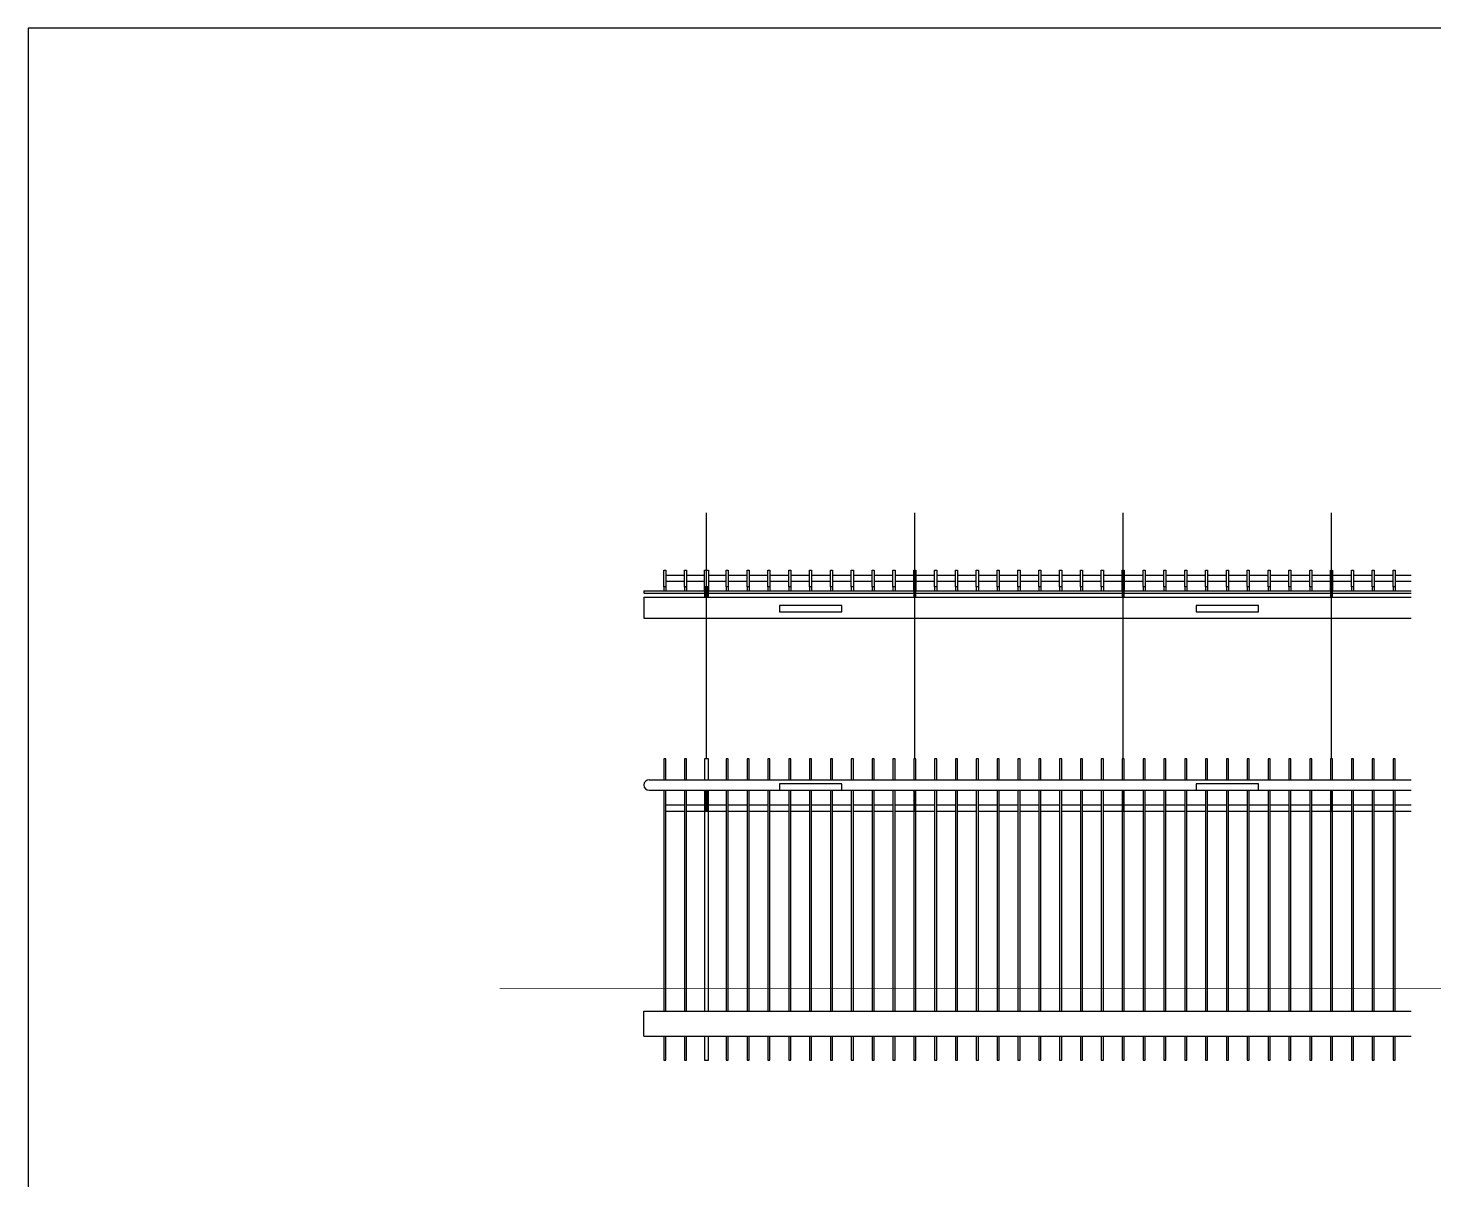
# Model space of a CAD drawing. Extents: x -1831 to 48883, y -18226 to 10907.
# Drawn here: x -1831 to 4915, y -217 to 5309 of the extents above; entities that cross this region are included whole.
import ezdxf

# ---------------------------------------------------------------- set-up
doc = ezdxf.new("R2010")
doc.units = 0
doc.header["$LTSCALE"] = 10
doc.header["$MEASUREMENT"] = 0
doc.linetypes.add('DASH', pattern=[0.35, 0.25, -0.1])
pattern_1 = [(45, (0, 221.0293367570339), (-2.245064030267288, 2.245064030267288), [])]

msp = doc.modelspace()

# ---------------------------------------------------------------- hatches: boundary and pattern name
h = msp.add_hatch()
h.set_pattern_fill('ANSI31', color=8, scale=2)
h.set_pattern_definition([(45, (0, 0), (-2.245064030267288, 2.245064030267288), [])])
h.paths.add_polyline_path([(1433.672334944149, 2628.628134512879), (1413.672334944149, 2628.628134512879), (1413.672334944149, 2578.628134512879), (1433.672334944149, 2578.628134512879)])
h = msp.add_hatch()
h.set_pattern_fill('ANSI31', color=8, scale=2)
h.set_pattern_definition([(45, (1000, 0), (-2.245064030267288, 2.245064030267288), [])])
h.paths.add_polyline_path([(2428.672334944149, 2628.628134512879), (2418.672334944149, 2628.628134512879), (2418.672334944149, 2578.628134512879), (2428.672334944149, 2578.628134512879)])
h = msp.add_hatch()
h.set_pattern_fill('ANSI31', color=8, scale=2)
h.set_pattern_definition([(45, (2000, 0), (-2.245064030267288, 2.245064030267288), [])])
h.paths.add_polyline_path([(3428.672334944149, 2628.628134512879), (3418.672334944149, 2628.628134512879), (3418.672334944149, 2578.628134512879), (3428.672334944149, 2578.628134512879)])
h = msp.add_hatch()
h.set_pattern_fill('ANSI31', color=8, scale=2)
h.set_pattern_definition([(45, (3000, 0), (-2.245064030267288, 2.245064030267288), [])])
h.paths.add_polyline_path([(4428.672334944149, 2628.628134512879), (4418.672334944149, 2628.628134512879), (4418.672334944149, 2578.628134512879), (4428.672334944149, 2578.628134512879)])
h = msp.add_hatch()
h.set_pattern_fill('ANSI31', color=8, scale=2)
h.set_pattern_definition(pattern_1)
h.paths.add_polyline_path([(1413.672334944149, 1652.783600692787), (1433.672334944149, 1652.783600692787), (1433.672334944149, 1552.783600692786), (1413.672334944149, 1552.783600692786)])
h = msp.add_hatch()
h.set_pattern_fill('ANSI31', color=8, scale=2)
h.set_pattern_definition(pattern_1)
h.paths.add_polyline_path([(2418.672334944149, 1652.783600692787), (2428.672334944149, 1652.783600692787), (2428.672334944149, 1552.783600692786), (2418.672334944149, 1552.783600692786)])
h = msp.add_hatch()
h.set_pattern_fill('ANSI31', color=8, scale=2)
h.set_pattern_definition(pattern_1)
h.paths.add_polyline_path([(3418.672334944149, 1652.783600692787), (3428.672334944149, 1652.783600692787), (3428.672334944149, 1552.783600692786), (3418.672334944149, 1552.783600692786)])
h = msp.add_hatch()
h.set_pattern_fill('ANSI31', color=8, scale=2)
h.set_pattern_definition([(45, (1000, 221.0293367570339), (-2.245064030267288, 2.245064030267288), [])])
h.paths.add_polyline_path([(4418.672334944149, 1652.783600692787), (4428.672334944149, 1652.783600692787), (4428.672334944149, 1552.783600692786), (4418.672334944149, 1552.783600692786)])

# ---------------------------------------------------------------- linework, layer by layer
msp.add_lwpolyline([(34395.74510664646, 5309.003172684221), (-1831.379536391942, 5309.003172684221), (-1831.379536391942, -5742.102019984086), (34395.74510664646, -5742.102019984086)], close=True)
at = {"color": 8, "linetype": 'DASH'}
for points in [[(1423.672334944149, 1802.783600692786), (1423.672334944149, 2984.292546722165)], [(2423.672334944149, 1802.783600692786), (2423.672334944149, 2984.292546722165)], [(3423.672334944149, 1802.783600692786), (3423.672334944149, 2984.292546722165)], [(4423.672334944149, 1802.783600692786), (4423.672334944149, 2984.292546722165)], [(1123.672334944149, 2608.628134512879), (1413.672334944149, 2608.628134512879)], [(1123.672334944149, 2608.628134512879), (1123.672334944149, 2598.628134512879)], [(1123.672334944149, 2598.628134512879), (1413.672334944149, 2598.628134512879)], [(1433.672334944149, 2608.628134512879), (2418.672334944149, 2608.628134512879)], [(1433.672334944149, 2598.628134512879), (2418.672334944149, 2598.628134512879)], [(2428.672334944149, 2608.628134512879), (3418.672334944149, 2608.628134512879)], [(2428.672334944149, 2598.628134512879), (3418.672334944149, 2598.628134512879)], [(3428.672334944149, 2608.628134512879), (4418.672334944149, 2608.628134512879)], [(3428.672334944149, 2598.628134512879), (4418.672334944149, 2598.628134512879)], [(4428.672334944149, 2608.628134512879), (4805.210607190691, 2608.628134512879)], [(4428.672334944149, 2598.628134512879), (4805.210607190691, 2598.628134512879)]]:
    msp.add_lwpolyline(points, dxfattribs=at)
at = {"color": 6}
for points in [[(1218.672334944149, 2708.628134512879), (1228.672334944149, 2708.628134512879), (1228.672334944149, 2628.628134512879), (1218.672334944149, 2628.628134512879)], [(1318.672334944149, 2708.628134512879), (1328.672334944149, 2708.628134512879), (1328.672334944149, 2628.628134512879), (1318.672334944149, 2628.628134512879)], [(1518.672334944149, 2708.628134512879), (1528.672334944149, 2708.628134512879), (1528.672334944149, 2628.628134512879), (1518.672334944149, 2628.628134512879)], [(1618.672334944149, 2708.628134512879), (1628.672334944149, 2708.628134512879), (1628.672334944149, 2628.628134512879), (1618.672334944149, 2628.628134512879)], [(1718.672334944149, 2708.628134512879), (1728.672334944149, 2708.628134512879), (1728.672334944149, 2628.628134512879), (1718.672334944149, 2628.628134512879)], [(1818.672334944149, 2708.628134512879), (1828.672334944149, 2708.628134512879), (1828.672334944149, 2628.628134512879), (1818.672334944149, 2628.628134512879)], [(1918.672334944149, 2708.628134512879), (1928.672334944149, 2708.628134512879), (1928.672334944149, 2628.628134512879), (1918.672334944149, 2628.628134512879)], [(2018.672334944149, 2708.628134512879), (2028.672334944149, 2708.628134512879), (2028.672334944149, 2628.628134512879), (2018.672334944149, 2628.628134512879)], [(2118.672334944149, 2708.628134512879), (2128.672334944149, 2708.628134512879), (2128.672334944149, 2628.628134512879), (2118.672334944149, 2628.628134512879)], [(2218.672334944149, 2708.628134512879), (2228.672334944149, 2708.628134512879), (2228.672334944149, 2628.628134512879), (2218.672334944149, 2628.628134512879)], [(2318.672334944149, 2708.628134512879), (2328.672334944149, 2708.628134512879), (2328.672334944149, 2628.628134512879), (2318.672334944149, 2628.628134512879)], [(2518.672334944149, 2708.628134512879), (2528.672334944149, 2708.628134512879), (2528.672334944149, 2628.628134512879), (2518.672334944149, 2628.628134512879)], [(2618.672334944149, 2708.628134512879), (2628.672334944149, 2708.628134512879), (2628.672334944149, 2628.628134512879), (2618.672334944149, 2628.628134512879)], [(2718.672334944149, 2708.628134512879), (2728.672334944149, 2708.628134512879), (2728.672334944149, 2628.628134512879), (2718.672334944149, 2628.628134512879)], [(2818.672334944149, 2708.628134512879), (2828.672334944149, 2708.628134512879), (2828.672334944149, 2628.628134512879), (2818.672334944149, 2628.628134512879)], [(2918.672334944149, 2708.628134512879), (2928.672334944149, 2708.628134512879), (2928.672334944149, 2628.628134512879), (2918.672334944149, 2628.628134512879)], [(3018.672334944149, 2708.628134512879), (3028.672334944149, 2708.628134512879), (3028.672334944149, 2628.628134512879), (3018.672334944149, 2628.628134512879)], [(3118.672334944149, 2708.628134512879), (3128.672334944149, 2708.628134512879), (3128.672334944149, 2628.628134512879), (3118.672334944149, 2628.628134512879)], [(3218.672334944149, 2708.628134512879), (3228.672334944149, 2708.628134512879), (3228.672334944149, 2628.628134512879), (3218.672334944149, 2628.628134512879)], [(3318.672334944149, 2708.628134512879), (3328.672334944149, 2708.628134512879), (3328.672334944149, 2628.628134512879), (3318.672334944149, 2628.628134512879)], [(3518.672334944149, 2708.628134512879), (3528.672334944149, 2708.628134512879), (3528.672334944149, 2628.628134512879), (3518.672334944149, 2628.628134512879)], [(3618.672334944149, 2708.628134512879), (3628.672334944149, 2708.628134512879), (3628.672334944149, 2628.628134512879), (3618.672334944149, 2628.628134512879)], [(3718.672334944149, 2708.628134512879), (3728.672334944149, 2708.628134512879), (3728.672334944149, 2628.628134512879), (3718.672334944149, 2628.628134512879)], [(3818.672334944149, 2708.628134512879), (3828.672334944149, 2708.628134512879), (3828.672334944149, 2628.628134512879), (3818.672334944149, 2628.628134512879)], [(3918.672334944149, 2708.628134512879), (3928.672334944149, 2708.628134512879), (3928.672334944149, 2628.628134512879), (3918.672334944149, 2628.628134512879)], [(4018.672334944149, 2708.628134512879), (4028.672334944149, 2708.628134512879), (4028.672334944149, 2628.628134512879), (4018.672334944149, 2628.628134512879)], [(4118.672334944149, 2708.628134512879), (4128.672334944149, 2708.628134512879), (4128.672334944149, 2628.628134512879), (4118.672334944149, 2628.628134512879)], [(4218.672334944149, 2708.628134512879), (4228.672334944149, 2708.628134512879), (4228.672334944149, 2628.628134512879), (4218.672334944149, 2628.628134512879)], [(4318.672334944149, 2708.628134512879), (4328.672334944149, 2708.628134512879), (4328.672334944149, 2628.628134512879), (4318.672334944149, 2628.628134512879)], [(4518.672334944149, 2708.628134512879), (4528.672334944149, 2708.628134512879), (4528.672334944149, 2628.628134512879), (4518.672334944149, 2628.628134512879)], [(4618.672334944149, 2708.628134512879), (4628.672334944149, 2708.628134512879), (4628.672334944149, 2628.628134512879), (4618.672334944149, 2628.628134512879)], [(4718.672334944149, 2708.628134512879), (4728.672334944149, 2708.628134512879), (4728.672334944149, 2628.628134512879), (4718.672334944149, 2628.628134512879)], [(1433.672334944149, 2628.628134512879), (1413.672334944149, 2628.628134512879), (1413.672334944149, 2578.628134512879), (1433.672334944149, 2578.628134512879)], [(2428.672334944149, 2628.628134512879), (2418.672334944149, 2628.628134512879), (2418.672334944149, 2578.628134512879), (2428.672334944149, 2578.628134512879)], [(3428.672334944149, 2628.628134512879), (3418.672334944149, 2628.628134512879), (3418.672334944149, 2578.628134512879), (3428.672334944149, 2578.628134512879)], [(4428.672334944149, 2628.628134512879), (4418.672334944149, 2628.628134512879), (4418.672334944149, 2578.628134512879), (4428.672334944149, 2578.628134512879)]]:
    msp.add_lwpolyline(points, close=True, dxfattribs=at)
for points in [[(1413.672334944149, 2608.628134512879), (1413.672334944149, 2708.628134512879), (1433.672334944149, 2708.628134512879), (1433.672334944149, 2608.628134512879)], [(2418.672334944149, 2608.628134512879), (2418.672334944149, 2708.628134512879), (2428.672334944149, 2708.628134512879), (2428.672334944149, 2608.628134512879)], [(3418.672334944149, 2608.628134512879), (3418.672334944149, 2708.628134512879), (3428.672334944149, 2708.628134512879), (3428.672334944149, 2608.628134512879)], [(4418.672334944149, 2608.628134512879), (4418.672334944149, 2708.628134512879), (4428.672334944149, 2708.628134512879), (4428.672334944149, 2608.628134512879)], [(1123.672334944149, 2578.628134512879), (4805.210607190691, 2578.628134512879)], [(1123.672334944149, 2578.628134512879), (1123.672334944149, 2478.628134512879)], [(1318.672334944149, 2628.628134512879), (1328.672334944149, 2628.628134512879)], [(1413.672334944149, 2628.628134512879), (1433.672334944149, 2628.628134512879)], [(2418.672334944149, 2628.628134512879), (2428.672334944149, 2628.628134512879)], [(3418.672334944149, 2628.628134512879), (3428.672334944149, 2628.628134512879)], [(3418.672334944149, 2628.628134512879), (3428.672334944149, 2628.628134512879)], [(4418.672334944149, 2628.628134512879), (4428.672334944149, 2628.628134512879)], [(4418.672334944149, 2628.628134512879), (4428.672334944149, 2628.628134512879)], [(1123.672334944149, 2478.628134512879), (4805.210607190691, 2478.628134512879)], [(1228.672334944149, 1702.783600692786), (1228.672334944149, 1802.783600692786), (1218.672334944149, 1802.783600692786), (1218.672334944149, 1702.783600692786)], [(1328.672334944149, 1702.783600692786), (1328.672334944149, 1802.783600692786), (1318.672334944149, 1802.783600692786), (1318.672334944149, 1702.783600692786)], [(1433.672334944149, 1702.783600692786), (1433.672334944149, 1802.783600692786), (1413.672334944149, 1802.783600692786), (1413.672334944149, 1702.783600692786)], [(1528.672334944149, 1702.783600692786), (1528.672334944149, 1802.783600692786), (1518.672334944149, 1802.783600692786), (1518.672334944149, 1702.783600692786)], [(1628.672334944149, 1702.783600692786), (1628.672334944149, 1802.783600692786), (1618.672334944149, 1802.783600692786), (1618.672334944149, 1702.783600692786)], [(1728.672334944149, 1702.783600692786), (1728.672334944149, 1802.783600692786), (1718.672334944149, 1802.783600692786), (1718.672334944149, 1702.783600692786)], [(1828.672334944149, 1702.783600692786), (1828.672334944149, 1802.783600692786), (1818.672334944149, 1802.783600692786), (1818.672334944149, 1702.783600692786)], [(1928.672334944149, 1702.783600692786), (1928.672334944149, 1802.783600692786), (1918.672334944149, 1802.783600692786), (1918.672334944149, 1702.783600692786)], [(2028.672334944149, 1702.783600692786), (2028.672334944149, 1802.783600692786), (2018.672334944149, 1802.783600692786), (2018.672334944149, 1702.783600692786)], [(2128.672334944149, 1702.783600692786), (2128.672334944149, 1802.783600692786), (2118.672334944149, 1802.783600692786), (2118.672334944149, 1702.783600692786)], [(2228.672334944149, 1702.783600692786), (2228.672334944149, 1802.783600692786), (2218.672334944149, 1802.783600692786), (2218.672334944149, 1702.783600692786)], [(2328.672334944149, 1702.783600692786), (2328.672334944149, 1802.783600692786), (2318.672334944149, 1802.783600692786), (2318.672334944149, 1702.783600692786)], [(2428.672334944149, 1702.783600692786), (2428.672334944149, 1802.783600692786), (2418.672334944149, 1802.783600692786), (2418.672334944149, 1702.783600692786)], [(2528.672334944149, 1702.783600692786), (2528.672334944149, 1802.783600692786), (2518.672334944149, 1802.783600692786), (2518.672334944149, 1702.783600692786)], [(2628.672334944149, 1702.783600692786), (2628.672334944149, 1802.783600692786), (2618.672334944149, 1802.783600692786), (2618.672334944149, 1702.783600692786)], [(2728.672334944149, 1702.783600692786), (2728.672334944149, 1802.783600692786), (2718.672334944149, 1802.783600692786), (2718.672334944149, 1702.783600692786)], [(2828.672334944149, 1702.783600692786), (2828.672334944149, 1802.783600692786), (2818.672334944149, 1802.783600692786), (2818.672334944149, 1702.783600692786)], [(2928.672334944149, 1702.783600692786), (2928.672334944149, 1802.783600692786), (2918.672334944149, 1802.783600692786), (2918.672334944149, 1702.783600692786)], [(3028.672334944149, 1702.783600692786), (3028.672334944149, 1802.783600692786), (3018.672334944149, 1802.783600692786), (3018.672334944149, 1702.783600692786)], [(3128.672334944149, 1702.783600692786), (3128.672334944149, 1802.783600692786), (3118.672334944149, 1802.783600692786), (3118.672334944149, 1702.783600692786)], [(3228.672334944149, 1702.783600692786), (3228.672334944149, 1802.783600692786), (3218.672334944149, 1802.783600692786), (3218.672334944149, 1702.783600692786)], [(3328.672334944149, 1702.783600692786), (3328.672334944149, 1802.783600692786), (3318.672334944149, 1802.783600692786), (3318.672334944149, 1702.783600692786)], [(3428.672334944149, 1702.783600692786), (3428.672334944149, 1802.783600692786), (3418.672334944149, 1802.783600692786), (3418.672334944149, 1702.783600692786)], [(3528.672334944149, 1702.783600692786), (3528.672334944149, 1802.783600692786), (3518.672334944149, 1802.783600692786), (3518.672334944149, 1702.783600692786)], [(3628.672334944149, 1702.783600692786), (3628.672334944149, 1802.783600692786), (3618.672334944149, 1802.783600692786), (3618.672334944149, 1702.783600692786)], [(3728.672334944149, 1702.783600692786), (3728.672334944149, 1802.783600692786), (3718.672334944149, 1802.783600692786), (3718.672334944149, 1702.783600692786)], [(3828.672334944149, 1702.783600692786), (3828.672334944149, 1802.783600692786), (3818.672334944149, 1802.783600692786), (3818.672334944149, 1702.783600692786)], [(3928.672334944149, 1702.783600692786), (3928.672334944149, 1802.783600692786), (3918.672334944149, 1802.783600692786), (3918.672334944149, 1702.783600692786)], [(4028.672334944149, 1702.783600692786), (4028.672334944149, 1802.783600692786), (4018.672334944149, 1802.783600692786), (4018.672334944149, 1702.783600692786)], [(4128.672334944149, 1702.783600692786), (4128.672334944149, 1802.783600692786), (4118.672334944149, 1802.783600692786), (4118.672334944149, 1702.783600692786)], [(4228.672334944149, 1702.783600692786), (4228.672334944149, 1802.783600692786), (4218.672334944149, 1802.783600692786), (4218.672334944149, 1702.783600692786)], [(4328.672334944149, 1702.783600692786), (4328.672334944149, 1802.783600692786), (4318.672334944149, 1802.783600692786), (4318.672334944149, 1702.783600692786)], [(4428.672334944149, 1702.783600692786), (4428.672334944149, 1802.783600692786), (4418.672334944149, 1802.783600692786), (4418.672334944149, 1702.783600692786)], [(4528.672334944149, 1702.783600692786), (4528.672334944149, 1802.783600692786), (4518.672334944149, 1802.783600692786), (4518.672334944149, 1702.783600692786)], [(4628.672334944149, 1702.783600692786), (4628.672334944149, 1802.783600692786), (4618.672334944149, 1802.783600692786), (4618.672334944149, 1702.783600692786)], [(4728.672334944149, 1702.783600692786), (4728.672334944149, 1802.783600692786), (4718.672334944149, 1802.783600692786), (4718.672334944149, 1702.783600692786)], [(1148.672334944149, 1702.783600692786), (4805.210607190691, 1702.783600692786)], [(1148.672334944149, 1652.783600692786), (4805.210607190691, 1652.783600692786)], [(1218.672334944149, 1652.783600692786), (1218.672334944149, 592.7836006927864)], [(1228.672334944149, 592.7836006927864), (1228.672334944149, 1652.783600692786)], [(1318.672334944149, 1652.783600692786), (1318.672334944149, 592.7836006927864)], [(1328.672334944149, 592.7836006927864), (1328.672334944149, 1652.783600692786)], [(1413.672334944149, 1652.783600692786), (1413.672334944149, 592.7836006927864)], [(1433.672334944149, 592.7836006927864), (1433.672334944149, 1652.783600692786)], [(1518.672334944149, 1652.783600692786), (1518.672334944149, 592.7836006927864)], [(1528.672334944149, 592.7836006927864), (1528.672334944149, 1652.783600692786)], [(1618.672334944149, 1652.783600692786), (1618.672334944149, 592.7836006927864)], [(1628.672334944149, 592.7836006927864), (1628.672334944149, 1652.783600692786)], [(1718.672334944149, 1652.783600692786), (1718.672334944149, 592.7836006927864)], [(1728.672334944149, 592.7836006927864), (1728.672334944149, 1652.783600692786)], [(1818.672334944149, 1652.783600692786), (1818.672334944149, 592.7836006927864)], [(1828.672334944149, 592.7836006927864), (1828.672334944149, 1652.783600692786)], [(1918.672334944149, 1652.783600692786), (1918.672334944149, 592.7836006927864)], [(1928.672334944149, 592.7836006927864), (1928.672334944149, 1652.783600692786)], [(2018.672334944149, 1652.783600692786), (2018.672334944149, 592.7836006927864)], [(2028.672334944149, 592.7836006927864), (2028.672334944149, 1652.783600692786)], [(2118.672334944149, 1652.783600692786), (2118.672334944149, 592.7836006927864)], [(2128.672334944149, 592.7836006927864), (2128.672334944149, 1652.783600692786)], [(2218.672334944149, 1652.783600692786), (2218.672334944149, 592.7836006927864)], [(2228.672334944149, 592.7836006927864), (2228.672334944149, 1652.783600692786)], [(2318.672334944149, 1652.783600692786), (2318.672334944149, 592.7836006927864)], [(2328.672334944149, 592.7836006927864), (2328.672334944149, 1652.783600692786)], [(2418.672334944149, 1652.783600692786), (2418.672334944149, 592.7836006927864)], [(2428.672334944149, 592.7836006927864), (2428.672334944149, 1652.783600692786)], [(2518.672334944149, 1652.783600692786), (2518.672334944149, 592.7836006927864)], [(2528.672334944149, 592.7836006927864), (2528.672334944149, 1652.783600692786)], [(2618.672334944149, 1652.783600692786), (2618.672334944149, 592.7836006927864)], [(2628.672334944149, 592.7836006927864), (2628.672334944149, 1652.783600692786)], [(2718.672334944149, 1652.783600692786), (2718.672334944149, 592.7836006927864)], [(2728.672334944149, 592.7836006927864), (2728.672334944149, 1652.783600692786)], [(2818.672334944149, 1652.783600692786), (2818.672334944149, 592.7836006927864)], [(2828.672334944149, 592.7836006927864), (2828.672334944149, 1652.783600692786)], [(2918.672334944149, 1652.783600692786), (2918.672334944149, 592.7836006927864)], [(2928.672334944149, 592.7836006927864), (2928.672334944149, 1652.783600692786)], [(3018.672334944149, 1652.783600692786), (3018.672334944149, 592.7836006927864)], [(3028.672334944149, 592.7836006927864), (3028.672334944149, 1652.783600692786)], [(3118.672334944149, 1652.783600692786), (3118.672334944149, 592.7836006927864)], [(3128.672334944149, 592.7836006927864), (3128.672334944149, 1652.783600692786)], [(3218.672334944149, 1652.783600692786), (3218.672334944149, 592.7836006927864)], [(3228.672334944149, 592.7836006927864), (3228.672334944149, 1652.783600692786)], [(3318.672334944149, 1652.783600692786), (3318.672334944149, 592.7836006927864)], [(3328.672334944149, 592.7836006927864), (3328.672334944149, 1652.783600692786)], [(3418.672334944149, 1652.783600692786), (3418.672334944149, 592.7836006927864)], [(3428.672334944149, 592.7836006927864), (3428.672334944149, 1652.783600692786)], [(3518.672334944149, 1652.783600692786), (3518.672334944149, 592.7836006927864)], [(3528.672334944149, 592.7836006927864), (3528.672334944149, 1652.783600692786)], [(3618.672334944149, 1652.783600692786), (3618.672334944149, 592.7836006927864)], [(3628.672334944149, 592.7836006927864), (3628.672334944149, 1652.783600692786)], [(3718.672334944149, 1652.783600692786), (3718.672334944149, 592.7836006927864)], [(3728.672334944149, 592.7836006927864), (3728.672334944149, 1652.783600692786)], [(3818.672334944149, 1652.783600692786), (3818.672334944149, 592.7836006927864)], [(3828.672334944149, 592.7836006927864), (3828.672334944149, 1652.783600692786)], [(3918.672334944149, 1652.783600692786), (3918.672334944149, 592.7836006927864)], [(3928.672334944149, 592.7836006927864), (3928.672334944149, 1652.783600692786)], [(4018.672334944149, 1652.783600692786), (4018.672334944149, 592.7836006927864)], [(4028.672334944149, 592.7836006927864), (4028.672334944149, 1652.783600692786)], [(4118.672334944149, 1652.783600692786), (4118.672334944149, 592.7836006927864)], [(4128.672334944149, 592.7836006927864), (4128.672334944149, 1652.783600692786)], [(4218.672334944149, 1652.783600692786), (4218.672334944149, 592.7836006927864)], [(4228.672334944149, 592.7836006927864), (4228.672334944149, 1652.783600692786)], [(4318.672334944149, 1652.783600692786), (4318.672334944149, 592.7836006927864)], [(4328.672334944149, 592.7836006927864), (4328.672334944149, 1652.783600692786)], [(4418.672334944149, 1652.783600692786), (4418.672334944149, 592.7836006927864)], [(4428.672334944149, 592.7836006927864), (4428.672334944149, 1652.783600692786)], [(4518.672334944149, 1652.783600692786), (4518.672334944149, 592.7836006927864)], [(4528.672334944149, 592.7836006927864), (4528.672334944149, 1652.783600692786)], [(4618.672334944149, 1652.783600692786), (4618.672334944149, 592.7836006927864)], [(4628.672334944149, 592.7836006927864), (4628.672334944149, 1652.783600692786)], [(4718.672334944149, 1652.783600692786), (4718.672334944149, 592.7836006927864)], [(4728.672334944149, 592.7836006927864), (4728.672334944149, 1652.783600692786)], [(1228.672334944149, 1582.783600692786), (1318.672334944149, 1582.783600692786)], [(1228.672334944149, 1552.783600692786), (1318.672334944149, 1552.783600692786)], [(1328.672334944149, 1582.783600692786), (1413.672334944149, 1582.783600692786)], [(1328.672334944149, 1552.783600692786), (1518.672334944149, 1552.783600692786)], [(1433.672334944149, 1582.783600692786), (1518.672334944149, 1582.783600692786)], [(1528.672334944149, 1582.783600692786), (1618.672334944149, 1582.783600692786)], [(1528.672334944149, 1552.783600692786), (1618.672334944149, 1552.783600692786)], [(1628.672334944149, 1582.783600692786), (1718.672334944149, 1582.783600692786)], [(1628.672334944149, 1552.783600692786), (1718.672334944149, 1552.783600692786)], [(1728.672334944149, 1582.783600692786), (1818.672334944149, 1582.783600692786)], [(1728.672334944149, 1552.783600692786), (1818.672334944149, 1552.783600692786)], [(1828.672334944149, 1582.783600692786), (1918.672334944149, 1582.783600692786)], [(1828.672334944149, 1552.783600692786), (1918.672334944149, 1552.783600692786)], [(1928.672334944149, 1582.783600692786), (2018.672334944149, 1582.783600692786)], [(1928.672334944149, 1552.783600692786), (2018.672334944149, 1552.783600692786)], [(2028.672334944149, 1582.783600692786), (2118.672334944149, 1582.783600692786)], [(2028.672334944149, 1552.783600692786), (2118.672334944149, 1552.783600692786)], [(2128.672334944149, 1582.783600692786), (2218.672334944149, 1582.783600692786)], [(2128.672334944149, 1552.783600692786), (2218.672334944149, 1552.783600692786)], [(2228.672334944149, 1582.783600692786), (2318.672334944149, 1582.783600692786)], [(2228.672334944149, 1552.783600692786), (2318.672334944149, 1552.783600692786)], [(2328.672334944149, 1582.783600692786), (2418.672334944149, 1582.783600692786)], [(2328.672334944149, 1552.783600692786), (2518.672334944149, 1552.783600692786)], [(2428.672334944149, 1582.783600692786), (2518.672334944149, 1582.783600692786)], [(2528.672334944149, 1582.783600692786), (2618.672334944149, 1582.783600692786)], [(2528.672334944149, 1552.783600692786), (2618.672334944149, 1552.783600692786)], [(2628.672334944149, 1582.783600692786), (2718.672334944149, 1582.783600692786)], [(2628.672334944149, 1552.783600692786), (2718.672334944149, 1552.783600692786)], [(2728.672334944149, 1582.783600692786), (2818.672334944149, 1582.783600692786)], [(2728.672334944149, 1552.783600692786), (2818.672334944149, 1552.783600692786)], [(2828.672334944149, 1582.783600692786), (2918.672334944149, 1582.783600692786)], [(2828.672334944149, 1552.783600692786), (2918.672334944149, 1552.783600692786)], [(2928.672334944149, 1582.783600692786), (3018.672334944149, 1582.783600692786)], [(2928.672334944149, 1552.783600692786), (3018.672334944149, 1552.783600692786)], [(3028.672334944149, 1582.783600692786), (3118.672334944149, 1582.783600692786)], [(3028.672334944149, 1552.783600692786), (3118.672334944149, 1552.783600692786)], [(3128.672334944149, 1582.783600692786), (3218.672334944149, 1582.783600692786)], [(3128.672334944149, 1552.783600692786), (3218.672334944149, 1552.783600692786)], [(3228.672334944149, 1582.783600692786), (3318.672334944149, 1582.783600692786)], [(3228.672334944149, 1552.783600692786), (3318.672334944149, 1552.783600692786)], [(3328.672334944149, 1582.783600692786), (3418.672334944149, 1582.783600692786)], [(3328.672334944149, 1552.783600692786), (3518.672334944149, 1552.783600692786)], [(3428.672334944149, 1582.783600692786), (3518.672334944149, 1582.783600692786)], [(3528.672334944149, 1582.783600692786), (3618.672334944149, 1582.783600692786)], [(3528.672334944149, 1552.783600692786), (3618.672334944149, 1552.783600692786)], [(3628.672334944149, 1582.783600692786), (3718.672334944149, 1582.783600692786)], [(3628.672334944149, 1552.783600692786), (3718.672334944149, 1552.783600692786)], [(3728.672334944149, 1582.783600692786), (3818.672334944149, 1582.783600692786)], [(3728.672334944149, 1552.783600692786), (3818.672334944149, 1552.783600692786)], [(3828.672334944149, 1582.783600692786), (3918.672334944149, 1582.783600692786)], [(3828.672334944149, 1552.783600692786), (3918.672334944149, 1552.783600692786)], [(3928.672334944149, 1582.783600692786), (4018.672334944149, 1582.783600692786)], [(3928.672334944149, 1552.783600692786), (4018.672334944149, 1552.783600692786)], [(4028.672334944149, 1582.783600692786), (4118.672334944149, 1582.783600692786)], [(4028.672334944149, 1552.783600692786), (4118.672334944149, 1552.783600692786)], [(4128.672334944149, 1582.783600692786), (4218.672334944149, 1582.783600692786)], [(4128.672334944149, 1552.783600692786), (4218.672334944149, 1552.783600692786)], [(4228.672334944149, 1582.783600692786), (4318.672334944149, 1582.783600692786)], [(4228.672334944149, 1552.783600692786), (4318.672334944149, 1552.783600692786)], [(4328.672334944149, 1582.783600692786), (4418.672334944149, 1582.783600692786)], [(4328.672334944149, 1552.783600692786), (4428.672334944149, 1552.783600692786)], [(4428.672334944149, 1582.783600692786), (4518.672334944149, 1582.783600692786)], [(4428.672334944149, 1552.783600692786), (4518.672334944149, 1552.783600692786)], [(4528.672334944149, 1582.783600692786), (4618.672334944149, 1582.783600692786)], [(4528.672334944149, 1552.783600692786), (4618.672334944149, 1552.783600692786)], [(4628.672334944149, 1582.783600692786), (4718.672334944149, 1582.783600692786)], [(4628.672334944149, 1552.783600692786), (4718.672334944149, 1552.783600692786)], [(4728.672334944149, 1582.783600692786), (4805.210607190691, 1582.783600692786)], [(4728.672334944149, 1552.783600692786), (4805.210607190691, 1552.783600692786)], [(1123.672334944149, 592.7836006927864), (4805.210607190691, 592.7836006927864)], [(1123.672334944149, 472.7836006927864), (1123.672334944149, 592.7836006927864)], [(1123.672334944149, 472.7836006927864), (4805.210607190691, 472.7836006927864)], [(1218.672334944149, 472.7836006927864), (1218.672334944149, 357.7836006927864), (1228.672334944149, 357.7836006927864), (1228.672334944149, 472.7836006927864)], [(1318.672334944149, 472.7836006927864), (1318.672334944149, 357.7836006927864), (1328.672334944149, 357.7836006927864), (1328.672334944149, 472.7836006927864)], [(1413.672334944149, 472.7836006927864), (1413.672334944149, 357.7836006927864), (1433.672334944149, 357.7836006927864), (1433.672334944149, 472.7836006927864)], [(1518.672334944149, 472.7836006927864), (1518.672334944149, 357.7836006927864), (1528.672334944149, 357.7836006927864), (1528.672334944149, 472.7836006927864)], [(1618.672334944149, 472.7836006927864), (1618.672334944149, 357.7836006927864), (1628.672334944149, 357.7836006927864), (1628.672334944149, 472.7836006927864)], [(1718.672334944149, 472.7836006927864), (1718.672334944149, 357.7836006927864), (1728.672334944149, 357.7836006927864), (1728.672334944149, 472.7836006927864)], [(1818.672334944149, 472.7836006927864), (1818.672334944149, 357.7836006927864), (1828.672334944149, 357.7836006927864), (1828.672334944149, 472.7836006927864)], [(1918.672334944149, 472.7836006927864), (1918.672334944149, 357.7836006927864), (1928.672334944149, 357.7836006927864), (1928.672334944149, 472.7836006927864)], [(2018.672334944149, 472.7836006927864), (2018.672334944149, 357.7836006927864), (2028.672334944149, 357.7836006927864), (2028.672334944149, 472.7836006927864)], [(2118.672334944149, 472.7836006927864), (2118.672334944149, 357.7836006927864), (2128.672334944149, 357.7836006927864), (2128.672334944149, 472.7836006927864)], [(2218.672334944149, 472.7836006927864), (2218.672334944149, 357.7836006927864), (2228.672334944149, 357.7836006927864), (2228.672334944149, 472.7836006927864)], [(2318.672334944149, 472.7836006927864), (2318.672334944149, 357.7836006927864), (2328.672334944149, 357.7836006927864), (2328.672334944149, 472.7836006927864)], [(2418.672334944149, 472.7836006927864), (2418.672334944149, 357.7836006927864), (2428.672334944149, 357.7836006927864), (2428.672334944149, 472.7836006927864)], [(2518.672334944149, 472.7836006927864), (2518.672334944149, 357.7836006927864), (2528.672334944149, 357.7836006927864), (2528.672334944149, 472.7836006927864)], [(2618.672334944149, 472.7836006927864), (2618.672334944149, 357.7836006927864), (2628.672334944149, 357.7836006927864), (2628.672334944149, 472.7836006927864)], [(2718.672334944149, 472.7836006927864), (2718.672334944149, 357.7836006927864), (2728.672334944149, 357.7836006927864), (2728.672334944149, 472.7836006927864)], [(2818.672334944149, 472.7836006927864), (2818.672334944149, 357.7836006927864), (2828.672334944149, 357.7836006927864), (2828.672334944149, 472.7836006927864)], [(2918.672334944149, 472.7836006927864), (2918.672334944149, 357.7836006927864), (2928.672334944149, 357.7836006927864), (2928.672334944149, 472.7836006927864)], [(3018.672334944149, 472.7836006927864), (3018.672334944149, 357.7836006927864), (3028.672334944149, 357.7836006927864), (3028.672334944149, 472.7836006927864)], [(3118.672334944149, 472.7836006927864), (3118.672334944149, 357.7836006927864), (3128.672334944149, 357.7836006927864), (3128.672334944149, 472.7836006927864)], [(3218.672334944149, 472.7836006927864), (3218.672334944149, 357.7836006927864), (3228.672334944149, 357.7836006927864), (3228.672334944149, 472.7836006927864)], [(3318.672334944149, 472.7836006927864), (3318.672334944149, 357.7836006927864), (3328.672334944149, 357.7836006927864), (3328.672334944149, 472.7836006927864)], [(3418.672334944149, 472.7836006927864), (3418.672334944149, 357.7836006927864), (3428.672334944149, 357.7836006927864), (3428.672334944149, 472.7836006927864)], [(3518.672334944149, 472.7836006927864), (3518.672334944149, 357.7836006927864), (3528.672334944149, 357.7836006927864), (3528.672334944149, 472.7836006927864)], [(3618.672334944149, 472.7836006927864), (3618.672334944149, 357.7836006927864), (3628.672334944149, 357.7836006927864), (3628.672334944149, 472.7836006927864)], [(3718.672334944149, 472.7836006927864), (3718.672334944149, 357.7836006927864), (3728.672334944149, 357.7836006927864), (3728.672334944149, 472.7836006927864)], [(3818.672334944149, 472.7836006927864), (3818.672334944149, 357.7836006927864), (3828.672334944149, 357.7836006927864), (3828.672334944149, 472.7836006927864)], [(3918.672334944149, 472.7836006927864), (3918.672334944149, 357.7836006927864), (3928.672334944149, 357.7836006927864), (3928.672334944149, 472.7836006927864)], [(4018.672334944149, 472.7836006927864), (4018.672334944149, 357.7836006927864), (4028.672334944149, 357.7836006927864), (4028.672334944149, 472.7836006927864)], [(4118.672334944149, 472.7836006927864), (4118.672334944149, 357.7836006927864), (4128.672334944149, 357.7836006927864), (4128.672334944149, 472.7836006927864)], [(4218.672334944149, 472.7836006927864), (4218.672334944149, 357.7836006927864), (4228.672334944149, 357.7836006927864), (4228.672334944149, 472.7836006927864)], [(4318.672334944149, 472.7836006927864), (4318.672334944149, 357.7836006927864), (4328.672334944149, 357.7836006927864), (4328.672334944149, 472.7836006927864)], [(4418.672334944149, 472.7836006927864), (4418.672334944149, 357.7836006927864), (4428.672334944149, 357.7836006927864), (4428.672334944149, 472.7836006927864)], [(4518.672334944149, 472.7836006927864), (4518.672334944149, 357.7836006927864), (4528.672334944149, 357.7836006927864), (4528.672334944149, 472.7836006927864)], [(4618.672334944149, 472.7836006927864), (4618.672334944149, 357.7836006927864), (4628.672334944149, 357.7836006927864), (4628.672334944149, 472.7836006927864)], [(4718.672334944149, 472.7836006927864), (4718.672334944149, 357.7836006927864), (4728.672334944149, 357.7836006927864), (4728.672334944149, 472.7836006927864)]]:
    msp.add_lwpolyline(points, dxfattribs=at)
at = {"color": 41}
for points in [[(1318.672334944149, 2683.628134512879), (1228.672334944149, 2683.628134512879)], [(1318.672334944149, 2653.628134512879), (1228.672334944149, 2653.628134512879)], [(1413.672334944149, 2683.628134512879), (1328.672334944149, 2683.628134512879)], [(1413.672334944149, 2653.628134512879), (1328.672334944149, 2653.628134512879)], [(1518.672334944149, 2683.628134512879), (1433.672334944149, 2683.628134512879)], [(1518.672334944149, 2653.628134512879), (1433.672334944149, 2653.628134512879)], [(1618.672334944149, 2683.628134512879), (1528.672334944149, 2683.628134512879)], [(1618.672334944149, 2653.628134512879), (1528.672334944149, 2653.628134512879)], [(1718.672334944149, 2683.628134512879), (1628.672334944149, 2683.628134512879)], [(1718.672334944149, 2653.628134512879), (1628.672334944149, 2653.628134512879)], [(1818.672334944149, 2683.628134512879), (1728.672334944149, 2683.628134512879)], [(1818.672334944149, 2653.628134512879), (1728.672334944149, 2653.628134512879)], [(1918.672334944149, 2683.628134512879), (1828.672334944149, 2683.628134512879)], [(1918.672334944149, 2653.628134512879), (1828.672334944149, 2653.628134512879)], [(2018.672334944149, 2683.628134512879), (1928.672334944149, 2683.628134512879)], [(2018.672334944149, 2653.628134512879), (1928.672334944149, 2653.628134512879)], [(2118.672334944149, 2683.628134512879), (2028.672334944149, 2683.628134512879)], [(2118.672334944149, 2653.628134512879), (2028.672334944149, 2653.628134512879)], [(2218.672334944149, 2683.628134512879), (2128.672334944149, 2683.628134512879)], [(2218.672334944149, 2653.628134512879), (2128.672334944149, 2653.628134512879)], [(2318.672334944149, 2683.628134512879), (2228.672334944149, 2683.628134512879)], [(2318.672334944149, 2653.628134512879), (2228.672334944149, 2653.628134512879)], [(2418.672334944149, 2683.628134512879), (2328.672334944149, 2683.628134512879)], [(2418.672334944149, 2653.628134512879), (2328.672334944149, 2653.628134512879)], [(2518.672334944149, 2683.628134512879), (2428.672334944149, 2683.628134512879)], [(2518.672334944149, 2653.628134512879), (2428.672334944149, 2653.628134512879)], [(2618.672334944149, 2683.628134512879), (2528.672334944149, 2683.628134512879)], [(2618.672334944149, 2653.628134512879), (2528.672334944149, 2653.628134512879)], [(2718.672334944149, 2683.628134512879), (2628.672334944149, 2683.628134512879)], [(2718.672334944149, 2653.628134512879), (2628.672334944149, 2653.628134512879)], [(2818.672334944149, 2683.628134512879), (2728.672334944149, 2683.628134512879)], [(2818.672334944149, 2653.628134512879), (2728.672334944149, 2653.628134512879)], [(2918.672334944149, 2683.628134512879), (2828.672334944149, 2683.628134512879)], [(2918.672334944149, 2653.628134512879), (2828.672334944149, 2653.628134512879)], [(3018.672334944149, 2683.628134512879), (2928.672334944149, 2683.628134512879)], [(3018.672334944149, 2653.628134512879), (2928.672334944149, 2653.628134512879)], [(3118.672334944149, 2683.628134512879), (3028.672334944149, 2683.628134512879)], [(3118.672334944149, 2653.628134512879), (3028.672334944149, 2653.628134512879)], [(3218.672334944149, 2683.628134512879), (3128.672334944149, 2683.628134512879)], [(3218.672334944149, 2653.628134512879), (3128.672334944149, 2653.628134512879)], [(3318.672334944149, 2683.628134512879), (3228.672334944149, 2683.628134512879)], [(3318.672334944149, 2653.628134512879), (3228.672334944149, 2653.628134512879)], [(3418.672334944149, 2683.628134512879), (3328.672334944149, 2683.628134512879)], [(3418.672334944149, 2653.628134512879), (3328.672334944149, 2653.628134512879)], [(3518.672334944149, 2683.628134512879), (3428.672334944149, 2683.628134512879)], [(3518.672334944149, 2653.628134512879), (3428.672334944149, 2653.628134512879)], [(3618.672334944149, 2683.628134512879), (3528.672334944149, 2683.628134512879)], [(3618.672334944149, 2653.628134512879), (3528.672334944149, 2653.628134512879)], [(3718.672334944149, 2683.628134512879), (3628.672334944149, 2683.628134512879)], [(3718.672334944149, 2653.628134512879), (3628.672334944149, 2653.628134512879)], [(3818.672334944149, 2683.628134512879), (3728.672334944149, 2683.628134512879)], [(3818.672334944149, 2653.628134512879), (3728.672334944149, 2653.628134512879)], [(3918.672334944149, 2683.628134512879), (3828.672334944149, 2683.628134512879)], [(3918.672334944149, 2653.628134512879), (3828.672334944149, 2653.628134512879)], [(4018.672334944149, 2683.628134512879), (3928.672334944149, 2683.628134512879)], [(4018.672334944149, 2653.628134512879), (3928.672334944149, 2653.628134512879)], [(4118.672334944149, 2683.628134512879), (4028.672334944149, 2683.628134512879)], [(4118.672334944149, 2653.628134512879), (4028.672334944149, 2653.628134512879)], [(4218.672334944149, 2683.628134512879), (4128.672334944149, 2683.628134512879)], [(4218.672334944149, 2653.628134512879), (4128.672334944149, 2653.628134512879)], [(4318.672334944149, 2683.628134512879), (4228.672334944149, 2683.628134512879)], [(4318.672334944149, 2653.628134512879), (4228.672334944149, 2653.628134512879)], [(4418.672334944149, 2683.628134512879), (4328.672334944149, 2683.628134512879)], [(4418.672334944149, 2653.628134512879), (4328.672334944149, 2653.628134512879)], [(4518.672334944149, 2683.628134512879), (4428.672334944149, 2683.628134512879)], [(4518.672334944149, 2653.628134512879), (4428.672334944149, 2653.628134512879)], [(4618.672334944149, 2683.628134512879), (4528.672334944149, 2683.628134512879)], [(4618.672334944149, 2653.628134512879), (4528.672334944149, 2653.628134512879)], [(4718.672334944149, 2683.628134512879), (4628.672334944149, 2683.628134512879)], [(4718.672334944149, 2653.628134512879), (4628.672334944149, 2653.628134512879)], [(4805.210607190691, 2683.628134512879), (4728.672334944149, 2683.628134512879)], [(4805.210607190691, 2653.628134512879), (4728.672334944149, 2653.628134512879)]]:
    msp.add_lwpolyline(points, dxfattribs=at)
at = {"color": 8}
for points in [[(1218.672334944149, 2628.628134512879), (1218.672334944149, 2608.628134512879)], [(1228.672334944149, 2628.628134512879), (1228.672334944149, 2608.628134512879)], [(1318.672334944149, 2628.628134512879), (1318.672334944149, 2608.628134512879)], [(1328.672334944149, 2628.628134512879), (1328.672334944149, 2608.628134512879)], [(1518.672334944149, 2628.628134512879), (1518.672334944149, 2608.628134512879)], [(1528.672334944149, 2628.628134512879), (1528.672334944149, 2608.628134512879)], [(1618.672334944149, 2628.628134512879), (1618.672334944149, 2608.628134512879)], [(1628.672334944149, 2628.628134512879), (1628.672334944149, 2608.628134512879)], [(1718.672334944149, 2628.628134512879), (1718.672334944149, 2608.628134512879)], [(1728.672334944149, 2628.628134512879), (1728.672334944149, 2608.628134512879)], [(1818.672334944149, 2628.628134512879), (1818.672334944149, 2608.628134512879)], [(1828.672334944149, 2628.628134512879), (1828.672334944149, 2608.628134512879)], [(1918.672334944149, 2628.628134512879), (1918.672334944149, 2608.628134512879)], [(1928.672334944149, 2628.628134512879), (1928.672334944149, 2608.628134512879)], [(2018.672334944149, 2628.628134512879), (2018.672334944149, 2608.628134512879)], [(2028.672334944149, 2628.628134512879), (2028.672334944149, 2608.628134512879)], [(2118.672334944149, 2628.628134512879), (2118.672334944149, 2608.628134512879)], [(2128.672334944149, 2628.628134512879), (2128.672334944149, 2608.628134512879)], [(2218.672334944149, 2628.628134512879), (2218.672334944149, 2608.628134512879)], [(2228.672334944149, 2628.628134512879), (2228.672334944149, 2608.628134512879)], [(2318.672334944149, 2628.628134512879), (2318.672334944149, 2608.628134512879)], [(2328.672334944149, 2628.628134512879), (2328.672334944149, 2608.628134512879)], [(2518.672334944149, 2628.628134512879), (2518.672334944149, 2608.628134512879)], [(2528.672334944149, 2628.628134512879), (2528.672334944149, 2608.628134512879)], [(2618.672334944149, 2628.628134512879), (2618.672334944149, 2608.628134512879)], [(2628.672334944149, 2628.628134512879), (2628.672334944149, 2608.628134512879)], [(2718.672334944149, 2628.628134512879), (2718.672334944149, 2608.628134512879)], [(2728.672334944149, 2628.628134512879), (2728.672334944149, 2608.628134512879)], [(2818.672334944149, 2628.628134512879), (2818.672334944149, 2608.628134512879)], [(2828.672334944149, 2628.628134512879), (2828.672334944149, 2608.628134512879)], [(2918.672334944149, 2628.628134512879), (2918.672334944149, 2608.628134512879)], [(2928.672334944149, 2628.628134512879), (2928.672334944149, 2608.628134512879)], [(3018.672334944149, 2628.628134512879), (3018.672334944149, 2608.628134512879)], [(3028.672334944149, 2628.628134512879), (3028.672334944149, 2608.628134512879)], [(3118.672334944149, 2628.628134512879), (3118.672334944149, 2608.628134512879)], [(3128.672334944149, 2628.628134512879), (3128.672334944149, 2608.628134512879)], [(3218.672334944149, 2628.628134512879), (3218.672334944149, 2608.628134512879)], [(3228.672334944149, 2628.628134512879), (3228.672334944149, 2608.628134512879)], [(3318.672334944149, 2628.628134512879), (3318.672334944149, 2608.628134512879)], [(3328.672334944149, 2628.628134512879), (3328.672334944149, 2608.628134512879)], [(3518.672334944149, 2628.628134512879), (3518.672334944149, 2608.628134512879)], [(3528.672334944149, 2628.628134512879), (3528.672334944149, 2608.628134512879)], [(3618.672334944149, 2628.628134512879), (3618.672334944149, 2608.628134512879)], [(3628.672334944149, 2628.628134512879), (3628.672334944149, 2608.628134512879)], [(3718.672334944149, 2628.628134512879), (3718.672334944149, 2608.628134512879)], [(3728.672334944149, 2628.628134512879), (3728.672334944149, 2608.628134512879)], [(3818.672334944149, 2628.628134512879), (3818.672334944149, 2608.628134512879)], [(3828.672334944149, 2628.628134512879), (3828.672334944149, 2608.628134512879)], [(3918.672334944149, 2628.628134512879), (3918.672334944149, 2608.628134512879)], [(3928.672334944149, 2628.628134512879), (3928.672334944149, 2608.628134512879)], [(4018.672334944149, 2628.628134512879), (4018.672334944149, 2608.628134512879)], [(4028.672334944149, 2628.628134512879), (4028.672334944149, 2608.628134512879)], [(4118.672334944149, 2628.628134512879), (4118.672334944149, 2608.628134512879)], [(4128.672334944149, 2628.628134512879), (4128.672334944149, 2608.628134512879)], [(4218.672334944149, 2628.628134512879), (4218.672334944149, 2608.628134512879)], [(4228.672334944149, 2628.628134512879), (4228.672334944149, 2608.628134512879)], [(4318.672334944149, 2628.628134512879), (4318.672334944149, 2608.628134512879)], [(4328.672334944149, 2628.628134512879), (4328.672334944149, 2608.628134512879)], [(4518.672334944149, 2628.628134512879), (4518.672334944149, 2608.628134512879)], [(4528.672334944149, 2628.628134512879), (4528.672334944149, 2608.628134512879)], [(4618.672334944149, 2628.628134512879), (4618.672334944149, 2608.628134512879)], [(4628.672334944149, 2628.628134512879), (4628.672334944149, 2608.628134512879)], [(4718.672334944149, 2628.628134512879), (4718.672334944149, 2608.628134512879)], [(4728.672334944149, 2628.628134512879), (4728.672334944149, 2608.628134512879)]]:
    msp.add_lwpolyline(points, dxfattribs=at)
at = {"color": 8, "linetype": 'DASH', "lineweight": -2}
for points in [[(2073.672334944149, 2508.628134512879), (2073.672334944149, 2538.628134512879), (1773.672334944149, 2538.628134512879), (1773.672334944149, 2508.628134512879), (2073.672334944149, 2508.628134512879)], [(4073.672334944149, 2508.628134512879), (4073.672334944149, 2538.628134512879), (3773.672334944149, 2538.628134512879), (3773.672334944149, 2508.628134512879), (4073.672334944149, 2508.628134512879)], [(2073.672334944149, 1652.783600692786), (2073.672334944149, 1682.783600692786), (1773.672334944149, 1682.783600692786), (1773.672334944149, 1652.783600692786), (2073.672334944149, 1652.783600692786)], [(4073.672334944149, 1652.783600692786), (4073.672334944149, 1682.783600692786), (3773.672334944149, 1682.783600692786), (3773.672334944149, 1652.783600692786), (4073.672334944149, 1652.783600692786)]]:
    msp.add_lwpolyline(points, dxfattribs=at)
at = {"color": 251, "linetype": 'DASH', "const_width": 3}
msp.add_lwpolyline([(5559.444097165717, 702.7836006927864), (430.9007523765904, 702.7836006927864)], dxfattribs=at)
at = {"color": 6}
msp.add_arc((1148.672334944149, 1677.783600692786), 25, 90, 270, dxfattribs=at)

doc.saveas('drawing.dxf')
